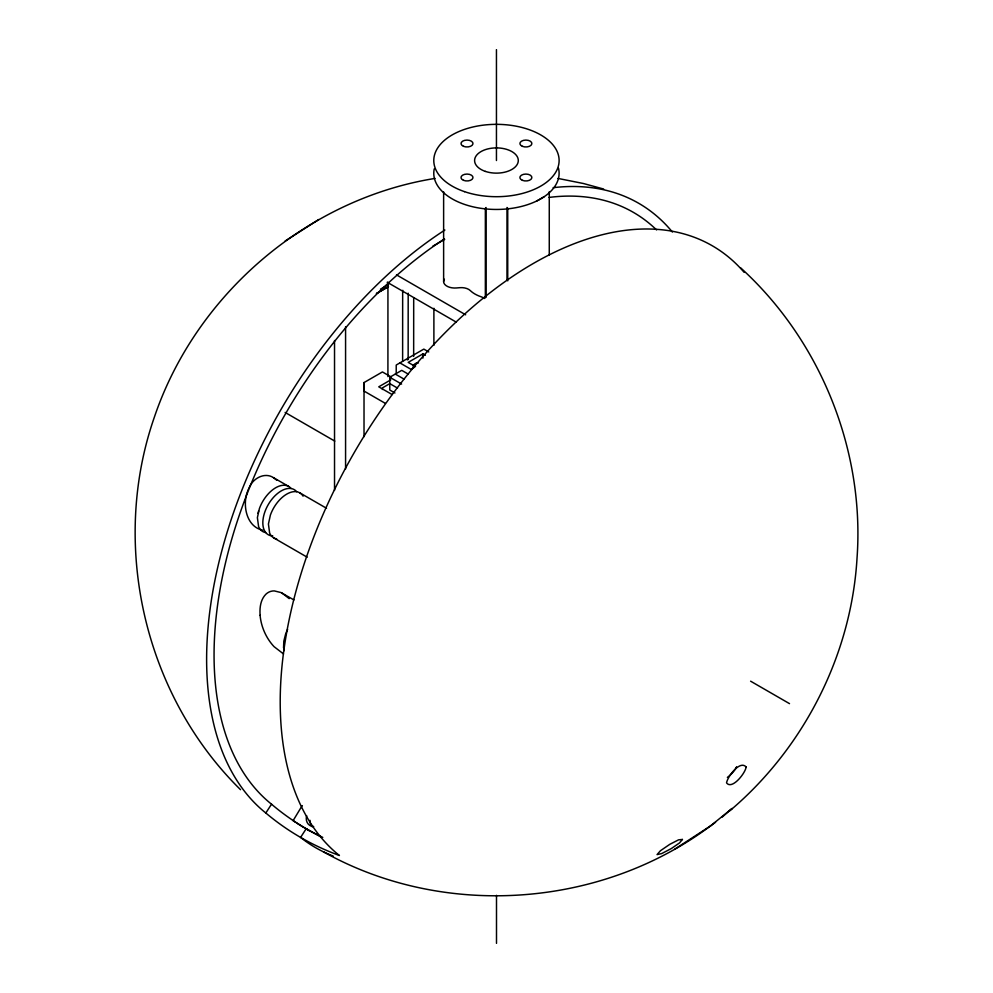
<?xml version="1.0" encoding="UTF-8"?>
<svg xmlns="http://www.w3.org/2000/svg" width="993" height="993" viewBox="0 0 993 993"><rect width="100%" height="100%" fill="white"/><g stroke="black" fill="none" stroke-linecap="round" stroke-linejoin="round"><path stroke-width="1.49" d="M364.021 436.672L364.021 382.566L382.429 371.941L391.006 376.906M387.915 376.595L387.94 282.086M402.624 361.229L402.661 293.283A41.632 24.031 60 0 1 402.786 290.304M408.148 359.59L408.185 293.183M413.659 356.4L413.696 297.726M291.11 488.469A26.017 15.019 -60 0 0 259.372 508.664L257.386 517.651L258.602 526.675A26.017 15.019 -60 0 0 264.113 532.174L265.64 532.583M258.019 513.344L258.602 511.035M247.394 491.746C242.354 505.412 246.413 526.873 262.835 530.225M247.853 490.517L248.349 489.326M323.37 851.783C443.201 919.034 600.467 908.235 710.429 825.977L732.102 808.439L722.196 817.078M248.883 488.159L249.454 487.029M249.764 486.471C253.724 477.981 264.994 472.035 273.522 477.683L288.715 486.446M744.154 272.355A357.914 206.643 -60 0 0 381.734 409.19A357.914 206.643 -60 0 0 339.42 855.507A361.688 294.189 -51.4 0 1 265.826 813.006L271.523 804.193A347.401 200.574 -60 0 1 233.926 531.826A347.401 200.574 -60 0 1 444.293 239.028M729.855 810.76C803.858 748.077 851.324 654.995 857.033 558.054C864.804 450.263 820.541 340.413 740.542 267.762M435.058 178.417C307.085 198.898 195.82 294.549 154.374 417.134C109.913 544.636 144.159 694.951 240.542 789.696M715.556 822.254L710.504 825.953M710.454 825.977L674.806 849.127M318.753 219.527L285.053 241.076M432.65 246.301L444.703 239.35M380.468 289.174L388.499 284.544M388.387 286.642L376.347 293.593L388.449 286.679M536.928 200.884L544.288 196.639M425.352 355.308L422.906 353.893L408.185 362.383L415.546 366.628M394.941 392.98L389.777 390.001L389.777 377.253L401.743 370.352L408.185 374.076M390.783 379.86L378.743 386.823L392.123 394.544M414.391 367.298L410.941 369.284L399.906 362.917M557.942 178.417L583.45 183.519L603.607 189.018M276.687 538.951L275.148 538.541A26.017 15.019 -60 0 1 269.637 533.055L268.42 524.031L270.406 515.032A26.017 15.019 -60 0 1 286.754 494.104A26.017 15.019 -60 0 1 303.088 496.165M320.615 836.727L304.739 828.075M293.916 599.933L281.007 592.56L274.242 590.897A20.692 15.491 70.8 0 0 266.149 593.975C260.489 599.4 259.521 607.89 260.129 615.325M283.539 653.965L274.043 646.642A42.749 33.514 67.5 0 1 260.092 615.325M396.492 274.862L465.667 314.806M456.358 322.179L389.839 283.775A62.447 36.058 60 0 0 387.183 282.335M428.728 351.944L423.825 349.102L396.219 365.039L396.219 373.542M395.301 374.076L404.325 379.276M389.777 377.253L401.606 384.08M397.51 388.089L389.777 383.633L382.429 387.878L382.429 389.467M385.321 403.357L364.021 391.068L364.021 382.566M285.128 412.443L334.765 441.103M750.609 681.186L789.509 703.64M299.762 492.826L326.523 508.267M273.733 537.883L307.197 557.197M282.111 593.119L289.186 598.618M303.833 827.529L296.634 823.011M273.522 477.683L276.774 480.24M295.74 822.44L293.096 820.665L300.668 808.128A20.816 16.98 -56.5 0 1 302.381 805.646M283.588 647.076L284.221 650.638A26.017 15.019 -60 0 1 283.588 647.076L283.824 641.168L285.562 634.266A26.017 15.019 -60 0 1 287.622 629.438M549.266 191.761L549.266 255.201M507.733 208.133L507.733 280.858M506.989 207.475L506.989 280.2M496.45 49.65L496.45 160.518M496.5 895.338L496.5 943.35M486.074 207.512L486.074 297.255M485.354 208.17L485.354 297.912M443.623 191.835L443.623 281.578M433.891 308.277L433.891 345.365M422.906 353.893L422.906 358.125M345.576 326.821L345.576 468.969M334.529 340.525L334.529 490.405M736.57 767.068A14.175 4.779 -44.6 0 1 736.161 767.75A14.175 4.779 -44.3 0 0 736.508 767.254M735.999 768.172A13.194 4.444 -44.3 0 1 727.372 777.432M313.676 826.499A10.414 8.49 -56.5 0 1 306.638 815.625M312.162 826.747A10.414 8.49 -56.5 0 1 310.052 820.33M322.775 837.397A351.274 285.723 -51.4 0 1 271.523 804.193M308.612 830.545A351.274 202.808 -60 0 1 306.229 828.696L300.581 837.409A361.688 208.815 -60 0 0 333.127 856.003M272.777 535.922A26.017 15.019 -60 0 1 267.576 505.809A26.017 15.019 -60 0 1 296.634 491.647M553.138 187.689A357.914 206.643 -60 0 1 672.398 232.052M265.826 813.006A357.914 206.643 -60 0 1 227.298 531.714A357.914 206.643 -60 0 1 444.889 230.041M549.129 197.408A347.401 200.574 -60 0 1 656.547 229.904M484.261 298.508A10.414 6.008 0 0 0 480.96 296.721A30.448 17.576 0 0 1 470.272 290.564A10.414 6.008 0 0 0 459.809 287.685L456.557 287.958A11.184 6.455 0 0 1 446.08 285.624A11.184 6.455 0 0 1 444.405 279.207M558.5 168.251A62.671 36.182 0 0 1 496.996 209.449A62.671 36.182 0 0 1 434.239 168.897M407.229 359.863A6.504 3.761 -60 0 1 407.701 359.503M412.84 366.02A6.504 3.761 -60 0 1 418.438 362.954M682.427 839.457L679.473 842.958L671.256 848.605L661.698 853.57L657.056 854.601L660.444 850.728L669.828 844.311L678.579 839.83L682.427 839.457M746.14 766.993C745.395 773.175 731.903 790.205 726.528 782.856C727.732 776.315 740.07 759.881 746.14 766.993M464.476 191.637A62.671 36.182 0 0 0 559.109 160.94A62.671 36.182 0 0 0 465.754 128.978A62.671 36.182 0 0 0 464.476 191.637M485.428 171.417A21.858 12.624 0 0 0 518.296 160.581A21.858 12.624 0 0 0 485.602 149.558A21.858 12.624 0 0 0 485.428 171.417M522.368 180.316A5.983 3.451 0 0 0 531.838 177.871A5.983 3.451 0 0 0 523.448 174.358A5.983 3.451 0 0 0 522.368 180.316M463.495 180.316A5.983 3.451 0 0 0 472.953 177.871A5.983 3.451 0 0 0 464.563 174.358A5.983 3.451 0 0 0 463.495 180.316M463.495 146.319A5.983 3.451 0 0 0 472.953 143.886A5.983 3.451 0 0 0 464.563 140.373A5.983 3.451 0 0 0 463.495 146.319M522.368 146.319A5.983 3.451 0 0 0 531.838 143.886A5.983 3.451 0 0 0 523.448 140.373A5.983 3.451 0 0 0 522.368 146.319"/></g></svg>
